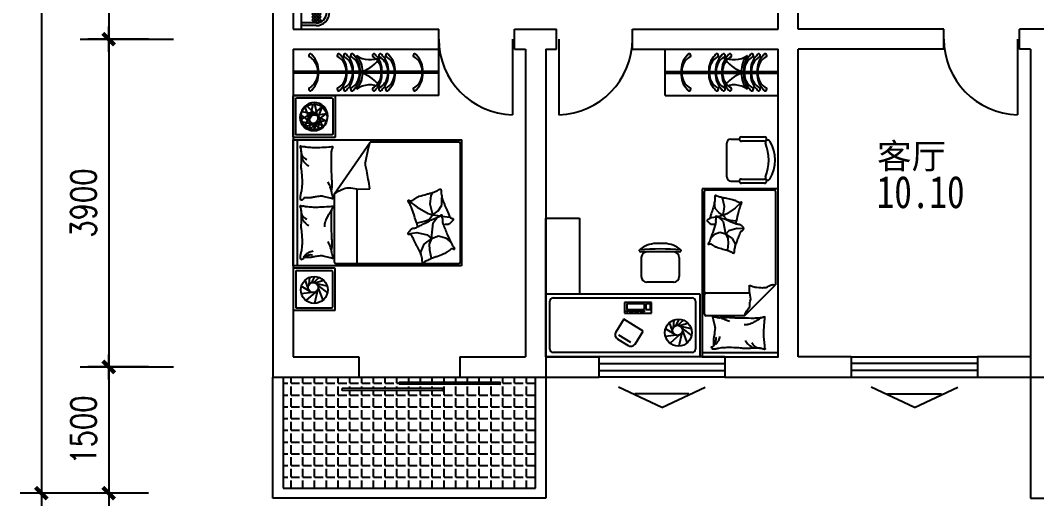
# Model space of a CAD drawing. Extents: x 69609 to 88050, y 8401 to 41656.
# Drawn here: x 69809 to 81883, y 25963 to 31737 of the extents above; entities that cross this region are included whole.
import ezdxf
from ezdxf.enums import TextEntityAlignment as Align

# ---------------------------------------------------------------- set-up
doc = ezdxf.new("R2010")
doc.units = 0
doc.header["$LTSCALE"] = 1000
doc.header["$MEASUREMENT"] = 0
for name, color, linetype in [('AXIS', 250, 'Continuous'), ('LAYER1', 250, 'Continuous'), ('WALL', 250, 'Continuous'), ('WINDOW_TEXT', 250, 'Continuous'), ('ZT', 250, 'Continuous'), ('家具', 250, 'Continuous')]:
    doc.layers.add(name, color=color, linetype=linetype)
doc.styles.add('-宋体', font='', dxfattribs={"width": 0.8})
doc.styles.add('DIM_FONT', font='SIMPLEX.shx', dxfattribs={"width": 0.8})
doc.styles.add('SIMPLEX', font='SIMPLEX.SHX')
doc.styles.add('ST', font='', dxfattribs={"width": 0.8})
doc.styles.get("Standard").update_dxf_attribs({"font": 'gbenor.shx', "bigfont": 'gbcbig.shx'})
doc.styles.get('-宋体').set_extended_font_data('SimSun')
doc.styles.get('ST').set_extended_font_data('SimSun')

# ---------------------------------------------------------------- blocks, each defined once
blk = doc.blocks.new('M_C5')
for p, q in [((-60, 63), (-50, 152)), ((-28, 86), (7, 160)), ((-9, 88), (59, 149)), ((-54, -14), (-154, 45)), ((-71, 21), (-106, 120)), ((12, 83), (112, 114)), ((26, 75), (152, 50)), ((42, 53), (156, -35)), ((48, 21), (102, -123)), ((-26, -30), (-153, -47)), ((14, -26), (-99, -126)), ((41, -2), (5, -160))]:
    blk.add_line(p, q)
for centre, radius in [((0, 0), 160), ((-11, 28), 60)]:
    blk.add_circle(centre, radius)
at = {"width": 0.8, "flags": 9}
for tag in ['XSIZE', 'YSIZE']:
    blk.add_attdef(tag, (0, 0), '', height=0.5, dxfattribs=at)
blk = doc.blocks.new('_DIMX')
blk.add_line((-150, 0), (150, 0))
at = {"const_width": 50}
blk.add_lwpolyline([(-70, -70), (70, 70)], dxfattribs=at)
blk = doc.blocks.new('A$C6178324B')
at = {"layer": 'LAYER1'}
h = blk.add_hatch(dxfattribs=at)
h.set_pattern_fill('ANSI37', color=256, scale=250, style=0)
h.set_pattern_definition([(45, (-16927.418, -517.33), (-22.097087, 22.097087), []), (135, (-16927.418, -517.33), (-22.097087, -22.097087), [])])
h.paths.add_polyline_path([(281, 3094), (415, 3094), (415, 3709, 0.122916), (340, 3728), (281, 3728)])
h.paths.add_polyline_path([(415, 793), (281, 793), (281, 90), (340, 90, 0.122916), (415, 109)])
at = {"layer": '家具'}
for p, q in [((0, 3818), (0, 0)), ((340, 3768), (122, 3768)), ((340, 3728), (122, 3728)), ((500, 3094), (500, 3568)), ((540, 3105), (540, 3568)), ((500, 3094), (122, 3094)), ((316, 2388), (103, 2151)), ((103, 1717), (103, 2151)), ((316, 1481), (103, 1717)), ((500, 793), (122, 793)), ((500, 793), (500, 250)), ((540, 782), (540, 250)), ((340, 90), (122, 90)), ((340, 50), (122, 50))]:
    blk.add_line(p, q, dxfattribs=at)
for points in [[(0, 3818), (122, 3818), (122, 2538), (0, 2538)], [(639, 2469), (316, 2469), (316, 1400), (639, 1400)], [(0, 0), (122, 0), (122, 1280), (0, 1280)]]:
    blk.add_lwpolyline(points, close=True, dxfattribs=at)
for centre, radius, start, end in [((340, 3568), 200, 0, 90), ((340, 3568), 160, 0, 90), ((-1535, 1943), 2338, 330.5108, 29.4892), ((-1535, 1943), 2378, 330.7654, 29.2346), ((340, 250), 200, 270, 0), ((340, 250), 160, 270, 0)]:
    blk.add_arc(centre, radius, start, end, dxfattribs=at)

msp = doc.modelspace()

# ---------------------------------------------------------------- linework, layer by layer
at = {"color": 7}
for p, q in [((75654, 31513), (75654, 30613)), ((76205, 31513), (76205, 30613)), ((81654, 31513), (81654, 30613)), ((73246, 30560), (73192, 30703)), ((73254, 30583), (73289, 30740)), ((73280, 30607), (73394, 30706)), ((73252, 30528), (73138, 30615)), ((73321, 30610), (73448, 30627)), ((73349, 30594), (73448, 30535)), ((73365, 30559), (73400, 30460)), ((73269, 30505), (73143, 30530)), ((73282, 30497), (73183, 30466)), ((73304, 30492), (73236, 30431)), ((73323, 30495), (73287, 30420)), ((73355, 30518), (73344, 30428)), ((73102, 28816), (73102, 30316)), ((78250, 30324), (78350, 30324)), ((78375, 30349), (78650, 30349)), ((73538, 29670), (73965, 30288)), ((75017, 30288), (73965, 30288)), ((75037, 28862), (75037, 30268)), ((78200, 29874), (78200, 30274)), ((78650, 30299), (78375, 30299)), ((78250, 29824), (78350, 29824)), ((78375, 29849), (78650, 29849)), ((73811, 28862), (73811, 29732)), ((78650, 29799), (78375, 29799)), ((73538, 29670), (73538, 28862)), ((74418, 29594), (74522, 29515)), ((74676, 29550), (74690, 29653)), ((74690, 29653), (74710, 29689)), ((74818, 29537), (74818, 29630)), ((74522, 29515), (74652, 29440)), ((74708, 29422), (74676, 29550)), ((74708, 29422), (74771, 29471)), ((74771, 29471), (74818, 29537)), ((74609, 29345), (74520, 29325)), ((74666, 29365), (74609, 29345)), ((74652, 29440), (74708, 29422)), ((74708, 29422), (74666, 29365)), ((74708, 29422), (74802, 29410)), ((74713, 29327), (74750, 29376)), ((74750, 29376), (74758, 29388)), ((74816, 29408), (74911, 29397)), ((74695, 29141), (74713, 29327)), ((74418, 29198), (74521, 29211)), ((74521, 29211), (74643, 29185)), ((74695, 29141), (74602, 29072)), ((74643, 29185), (74695, 29141)), ((74695, 29141), (74667, 29074)), ((74695, 29141), (74777, 29172)), ((74777, 29172), (74860, 29151)), ((74860, 29151), (74922, 29097)), ((74602, 29072), (74564, 28977)), ((74564, 28977), (74567, 28953)), ((74667, 29074), (74670, 29005)), ((74670, 29005), (74688, 28907)), ((77640, 28982), (77180, 28982)), ((77460, 29082), (77361, 29082)), ((74688, 28907), (74694, 28903)), ((77185, 28914), (77185, 28689)), ((77635, 28914), (77635, 28689)), ((73558, 28842), (75017, 28842)), ((77568, 28622), (77253, 28622)), ((76977, 28182), (76882, 28029)), ((77206, 28039), (76977, 28182)), ((77556, 28043), (77521, 28142)), ((77567, 28084), (77577, 28174)), ((77599, 28107), (77634, 28181)), ((77618, 28109), (77686, 28171)), ((77639, 28105), (77739, 28136)), ((77111, 27886), (77206, 28039)), ((77573, 28007), (77473, 28066)), ((77667, 28019), (77632, 27861)), ((77652, 28097), (77779, 28071)), ((77669, 28074), (77783, 27986)), ((77675, 28042), (77729, 27898)), ((76901, 27947), (77028, 27867)), ((77061, 27904), (76919, 27993)), ((77600, 27991), (77474, 27975)), ((77641, 27995), (77528, 27896)), ((78180, 27733), (76680, 27733)), ((76680, 27653), (78180, 27653)), ((79680, 27733), (81180, 27733)), ((81180, 27653), (79680, 27653)), ((76680, 27573), (78180, 27573)), ((81180, 27573), (79680, 27573)), ((72930, 27419), (72988, 27419)), ((73026, 27419), (73026, 27493)), ((73026, 27419), (73127, 27419)), ((73165, 27419), (73165, 27493)), ((73165, 27419), (73267, 27419)), ((73305, 27419), (73305, 27493)), ((73305, 27419), (73407, 27419)), ((73445, 27419), (73445, 27493)), ((73445, 27419), (73546, 27419)), ((73584, 27419), (73584, 27493)), ((73584, 27419), (73686, 27419)), ((73724, 27419), (73724, 27493)), ((73724, 27419), (73826, 27419)), ((73864, 27419), (73864, 27493)), ((73864, 27419), (73965, 27419)), ((74004, 27419), (74004, 27493)), ((74004, 27419), (74105, 27419)), ((74143, 27419), (74143, 27493)), ((74143, 27419), (74245, 27419)), ((74283, 27419), (74283, 27493)), ((74283, 27419), (74312, 27419)), ((74423, 27434), (74423, 27493)), ((74562, 27434), (74562, 27493)), ((74702, 27434), (74702, 27493)), ((74842, 27434), (74842, 27493)), ((74981, 27434), (74981, 27493)), ((75121, 27434), (75121, 27493)), ((75261, 27434), (75261, 27493)), ((75401, 27434), (75401, 27493)), ((75540, 27419), (75540, 27493)), ((75540, 27419), (75642, 27419)), ((75680, 27419), (75680, 27493)), ((75680, 27419), (75782, 27419)), ((75820, 27419), (75820, 27493)), ((75820, 27419), (75921, 27419)), ((78180, 27493), (76680, 27493)), ((79680, 27493), (81180, 27493)), ((73026, 27279), (73026, 27381)), ((73165, 27279), (73165, 27381)), ((73305, 27279), (73305, 27381)), ((73445, 27279), (73445, 27381)), ((73584, 27279), (73584, 27381)), ((73724, 27362), (73724, 27381)), ((73724, 27279), (73724, 27335)), ((73864, 27362), (73864, 27381)), ((73864, 27279), (73864, 27334)), ((74004, 27362), (74004, 27381)), ((74004, 27279), (74004, 27334)), ((74143, 27362), (74143, 27381)), ((74143, 27279), (74143, 27333)), ((74283, 27362), (74283, 27381)), ((74283, 27279), (74283, 27333)), ((74423, 27362), (74423, 27381)), ((74423, 27279), (74423, 27333)), ((74562, 27362), (74562, 27381)), ((74562, 27279), (74562, 27332)), ((74702, 27362), (74702, 27381)), ((74702, 27279), (74702, 27332)), ((74842, 27279), (74842, 27381)), ((74981, 27279), (74981, 27381)), ((75121, 27279), (75121, 27381)), ((75261, 27279), (75261, 27381)), ((75401, 27279), (75401, 27381)), ((75540, 27279), (75540, 27381)), ((75680, 27279), (75680, 27381)), ((75820, 27279), (75820, 27381)), ((72930, 27279), (72988, 27279)), ((73026, 27279), (73127, 27279)), ((73026, 27139), (73026, 27241)), ((73165, 27279), (73267, 27279)), ((73165, 27139), (73165, 27241)), ((73305, 27279), (73407, 27279)), ((73305, 27139), (73305, 27241)), ((73445, 27279), (73546, 27279)), ((73445, 27139), (73445, 27241)), ((73584, 27279), (73686, 27279)), ((73584, 27139), (73584, 27241)), ((73724, 27279), (73826, 27279)), ((73724, 27139), (73724, 27241)), ((73864, 27279), (73965, 27279)), ((73864, 27139), (73864, 27241)), ((74004, 27279), (74105, 27279)), ((74004, 27139), (74004, 27241)), ((74143, 27279), (74245, 27279)), ((74143, 27139), (74143, 27241)), ((74283, 27279), (74385, 27279)), ((74283, 27139), (74283, 27241)), ((74423, 27279), (74524, 27279)), ((74423, 27139), (74423, 27241)), ((74562, 27279), (74664, 27279)), ((74562, 27139), (74562, 27241)), ((74702, 27279), (74804, 27279)), ((74702, 27139), (74702, 27241)), ((74842, 27279), (74943, 27279)), ((74842, 27139), (74842, 27241)), ((74981, 27279), (75083, 27279)), ((74981, 27139), (74981, 27241)), ((75121, 27279), (75223, 27279)), ((75121, 27139), (75121, 27241)), ((75261, 27279), (75362, 27279)), ((75261, 27139), (75261, 27241)), ((75401, 27279), (75502, 27279)), ((75401, 27139), (75401, 27241)), ((75540, 27279), (75642, 27279)), ((75540, 27139), (75540, 27241)), ((75680, 27279), (75782, 27279)), ((75680, 27139), (75680, 27241)), ((75820, 27279), (75921, 27279)), ((75820, 27139), (75820, 27241)), ((72930, 27139), (72988, 27139)), ((73026, 27139), (73127, 27139)), ((73026, 27000), (73026, 27101)), ((73165, 27139), (73267, 27139)), ((73165, 27000), (73165, 27101)), ((73305, 27139), (73407, 27139)), ((73305, 27000), (73305, 27101)), ((73445, 27139), (73546, 27139)), ((73445, 27000), (73445, 27101)), ((73584, 27139), (73686, 27139)), ((73584, 27000), (73584, 27101)), ((73724, 27139), (73826, 27139)), ((73724, 27000), (73724, 27101)), ((73864, 27139), (73965, 27139)), ((73864, 27000), (73864, 27101)), ((74004, 27139), (74105, 27139)), ((74004, 27000), (74004, 27101)), ((74143, 27139), (74245, 27139)), ((74143, 27000), (74143, 27101)), ((74283, 27139), (74385, 27139)), ((74283, 27000), (74283, 27101)), ((74423, 27139), (74524, 27139)), ((74423, 27000), (74423, 27101)), ((74562, 27139), (74664, 27139)), ((74562, 27000), (74562, 27101)), ((74702, 27139), (74804, 27139)), ((74702, 27000), (74702, 27101)), ((74842, 27139), (74943, 27139)), ((74842, 27000), (74842, 27101)), ((74981, 27139), (75083, 27139)), ((74981, 27000), (74981, 27101)), ((75121, 27139), (75223, 27139)), ((75121, 27000), (75121, 27101)), ((75261, 27139), (75362, 27139)), ((75261, 27000), (75261, 27101)), ((75401, 27139), (75502, 27139)), ((75401, 27000), (75401, 27101)), ((75540, 27139), (75642, 27139)), ((75540, 27000), (75540, 27101)), ((75680, 27139), (75782, 27139)), ((75680, 27000), (75680, 27101)), ((75820, 27139), (75921, 27139)), ((75820, 27000), (75820, 27101)), ((72930, 27000), (72988, 27000)), ((73026, 27000), (73127, 27000)), ((73026, 26860), (73026, 26962)), ((73165, 27000), (73267, 27000)), ((73165, 26860), (73165, 26962)), ((73305, 27000), (73407, 27000)), ((73305, 26860), (73305, 26962)), ((73445, 27000), (73546, 27000)), ((73445, 26860), (73445, 26962)), ((73584, 27000), (73686, 27000)), ((73584, 26860), (73584, 26962)), ((73724, 27000), (73826, 27000)), ((73724, 26860), (73724, 26962)), ((73864, 27000), (73965, 27000)), ((73864, 26860), (73864, 26962)), ((74004, 27000), (74105, 27000)), ((74004, 26860), (74004, 26962)), ((74143, 27000), (74245, 27000)), ((74143, 26860), (74143, 26962)), ((74283, 27000), (74385, 27000)), ((74283, 26860), (74283, 26962)), ((74423, 27000), (74524, 27000)), ((74423, 26860), (74423, 26962)), ((74562, 27000), (74664, 27000)), ((74562, 26860), (74562, 26962)), ((74702, 27000), (74804, 27000)), ((74702, 26860), (74702, 26962)), ((74842, 27000), (74943, 27000)), ((74842, 26860), (74842, 26962)), ((74981, 27000), (75083, 27000)), ((74981, 26860), (74981, 26962)), ((75121, 27000), (75223, 27000)), ((75121, 26860), (75121, 26962)), ((75261, 27000), (75362, 27000)), ((75261, 26860), (75261, 26962)), ((75401, 27000), (75502, 27000)), ((75401, 26860), (75401, 26962)), ((75540, 27000), (75642, 27000)), ((75540, 26860), (75540, 26962)), ((75680, 27000), (75782, 27000)), ((75680, 26860), (75680, 26962)), ((75820, 27000), (75921, 27000)), ((75820, 26860), (75820, 26962)), ((72930, 26860), (72988, 26860)), ((73026, 26860), (73127, 26860)), ((73026, 26720), (73026, 26822)), ((73165, 26860), (73267, 26860)), ((73165, 26720), (73165, 26822)), ((73305, 26860), (73407, 26860)), ((73305, 26720), (73305, 26822)), ((73445, 26860), (73546, 26860)), ((73445, 26720), (73445, 26822)), ((73584, 26860), (73686, 26860)), ((73584, 26720), (73584, 26822)), ((73724, 26860), (73826, 26860)), ((73724, 26720), (73724, 26822)), ((73864, 26860), (73965, 26860)), ((73864, 26720), (73864, 26822)), ((74004, 26860), (74105, 26860)), ((74004, 26720), (74004, 26822)), ((74143, 26860), (74245, 26860)), ((74143, 26720), (74143, 26822)), ((74283, 26860), (74385, 26860)), ((74283, 26720), (74283, 26822)), ((74423, 26860), (74524, 26860)), ((74423, 26720), (74423, 26822)), ((74562, 26860), (74664, 26860)), ((74562, 26720), (74562, 26822)), ((74702, 26860), (74804, 26860)), ((74702, 26720), (74702, 26822)), ((74842, 26860), (74943, 26860)), ((74842, 26720), (74842, 26822)), ((74981, 26860), (75083, 26860)), ((74981, 26720), (74981, 26822)), ((75121, 26860), (75223, 26860)), ((75121, 26720), (75121, 26822)), ((75261, 26860), (75362, 26860)), ((75261, 26720), (75261, 26822)), ((75401, 26860), (75502, 26860)), ((75401, 26720), (75401, 26822)), ((75540, 26860), (75642, 26860)), ((75540, 26720), (75540, 26822)), ((75680, 26860), (75782, 26860)), ((75680, 26720), (75680, 26822)), ((75820, 26860), (75921, 26860)), ((75820, 26720), (75820, 26822)), ((72930, 26720), (72988, 26720)), ((73026, 26720), (73127, 26720)), ((73165, 26720), (73267, 26720)), ((73305, 26720), (73407, 26720)), ((73445, 26720), (73546, 26720)), ((73584, 26720), (73686, 26720)), ((73724, 26720), (73826, 26720)), ((73864, 26720), (73965, 26720)), ((74004, 26720), (74105, 26720)), ((74143, 26720), (74245, 26720)), ((74283, 26720), (74385, 26720)), ((74423, 26720), (74524, 26720)), ((74562, 26720), (74664, 26720)), ((74702, 26720), (74804, 26720)), ((74842, 26720), (74943, 26720)), ((74981, 26720), (75083, 26720)), ((75121, 26720), (75223, 26720)), ((75261, 26720), (75362, 26720)), ((75401, 26720), (75502, 26720)), ((75540, 26720), (75642, 26720)), ((75680, 26720), (75782, 26720)), ((75820, 26720), (75921, 26720)), ((72930, 26581), (72988, 26581)), ((73026, 26581), (73026, 26682)), ((73026, 26581), (73127, 26581)), ((73165, 26581), (73165, 26682)), ((73165, 26581), (73267, 26581)), ((73305, 26581), (73305, 26682)), ((73305, 26581), (73407, 26581)), ((73445, 26581), (73445, 26682)), ((73445, 26581), (73546, 26581)), ((73584, 26581), (73584, 26682)), ((73584, 26581), (73686, 26581)), ((73724, 26581), (73724, 26682)), ((73724, 26581), (73826, 26581)), ((73864, 26581), (73864, 26682)), ((73864, 26581), (73965, 26581)), ((74004, 26581), (74004, 26682)), ((74004, 26581), (74105, 26581)), ((74143, 26581), (74143, 26682)), ((74143, 26581), (74245, 26581)), ((74283, 26581), (74283, 26682)), ((74283, 26581), (74385, 26581)), ((74423, 26581), (74423, 26682)), ((74423, 26581), (74524, 26581)), ((74562, 26581), (74562, 26682)), ((74562, 26581), (74664, 26581)), ((74702, 26581), (74702, 26682)), ((74702, 26581), (74804, 26581)), ((74842, 26581), (74842, 26682)), ((74842, 26581), (74943, 26581)), ((74981, 26581), (74981, 26682)), ((74981, 26581), (75083, 26581)), ((75121, 26581), (75121, 26682)), ((75121, 26581), (75223, 26581)), ((75261, 26581), (75261, 26682)), ((75261, 26581), (75362, 26581)), ((75401, 26581), (75401, 26682)), ((75401, 26581), (75502, 26581)), ((75540, 26581), (75540, 26682)), ((75540, 26581), (75642, 26581)), ((75680, 26581), (75680, 26682)), ((75680, 26581), (75782, 26581)), ((75820, 26581), (75820, 26682)), ((75820, 26581), (75921, 26581)), ((73026, 26441), (73026, 26542)), ((73165, 26441), (73165, 26542)), ((73305, 26441), (73305, 26542)), ((73445, 26441), (73445, 26542)), ((73584, 26441), (73584, 26542)), ((73724, 26441), (73724, 26542)), ((73864, 26441), (73864, 26542)), ((74004, 26441), (74004, 26542)), ((74143, 26441), (74143, 26542)), ((74283, 26441), (74283, 26542)), ((74423, 26441), (74423, 26542)), ((74562, 26441), (74562, 26542)), ((74702, 26441), (74702, 26542)), ((74842, 26441), (74842, 26542)), ((74981, 26441), (74981, 26542)), ((75121, 26441), (75121, 26542)), ((75261, 26441), (75261, 26542)), ((75401, 26441), (75401, 26542)), ((75540, 26441), (75540, 26542)), ((75680, 26441), (75680, 26542)), ((75820, 26441), (75820, 26542)), ((72930, 26441), (72988, 26441)), ((73026, 26441), (73127, 26441)), ((73026, 26301), (73026, 26403)), ((73165, 26441), (73267, 26441)), ((73165, 26301), (73165, 26403)), ((73305, 26441), (73407, 26441)), ((73305, 26301), (73305, 26403)), ((73445, 26441), (73546, 26441)), ((73445, 26301), (73445, 26403)), ((73584, 26441), (73686, 26441)), ((73584, 26301), (73584, 26403)), ((73724, 26441), (73826, 26441)), ((73724, 26301), (73724, 26403)), ((73864, 26441), (73965, 26441)), ((73864, 26301), (73864, 26403)), ((74004, 26441), (74105, 26441)), ((74004, 26301), (74004, 26403)), ((74143, 26441), (74245, 26441)), ((74143, 26301), (74143, 26403)), ((74283, 26441), (74385, 26441)), ((74283, 26301), (74283, 26403)), ((74423, 26441), (74524, 26441)), ((74423, 26301), (74423, 26403)), ((74562, 26441), (74664, 26441)), ((74562, 26301), (74562, 26403)), ((74702, 26441), (74804, 26441)), ((74702, 26301), (74702, 26403)), ((74842, 26441), (74943, 26441)), ((74842, 26301), (74842, 26403)), ((74981, 26441), (75083, 26441)), ((74981, 26301), (74981, 26403)), ((75121, 26441), (75223, 26441)), ((75121, 26301), (75121, 26403)), ((75261, 26441), (75362, 26441)), ((75261, 26301), (75261, 26403)), ((75401, 26441), (75502, 26441)), ((75401, 26301), (75401, 26403)), ((75540, 26441), (75642, 26441)), ((75540, 26301), (75540, 26403)), ((75680, 26441), (75782, 26441)), ((75680, 26301), (75680, 26403)), ((75820, 26441), (75921, 26441)), ((75820, 26301), (75820, 26403)), ((72930, 26301), (72988, 26301)), ((73026, 26301), (73127, 26301)), ((73026, 26173), (73026, 26263)), ((73165, 26301), (73267, 26301)), ((73165, 26173), (73165, 26263)), ((73305, 26301), (73407, 26301)), ((73305, 26173), (73305, 26263)), ((73445, 26301), (73546, 26301)), ((73445, 26173), (73445, 26263)), ((73584, 26301), (73686, 26301)), ((73584, 26173), (73584, 26263)), ((73724, 26301), (73826, 26301)), ((73724, 26173), (73724, 26263)), ((73864, 26301), (73965, 26301)), ((73864, 26173), (73864, 26263)), ((74004, 26301), (74105, 26301)), ((74004, 26173), (74004, 26263)), ((74143, 26301), (74245, 26301)), ((74143, 26173), (74143, 26263)), ((74283, 26301), (74385, 26301)), ((74283, 26173), (74283, 26263)), ((74423, 26301), (74524, 26301)), ((74423, 26173), (74423, 26263)), ((74562, 26301), (74664, 26301)), ((74562, 26173), (74562, 26263)), ((74702, 26301), (74804, 26301)), ((74702, 26173), (74702, 26263)), ((74842, 26301), (74943, 26301)), ((74842, 26173), (74842, 26263)), ((74981, 26301), (75083, 26301)), ((74981, 26173), (74981, 26263)), ((75121, 26301), (75223, 26301)), ((75121, 26173), (75121, 26263)), ((75261, 26301), (75362, 26301)), ((75261, 26173), (75261, 26263)), ((75401, 26301), (75502, 26301)), ((75401, 26173), (75401, 26263)), ((75540, 26301), (75642, 26301)), ((75540, 26173), (75540, 26263)), ((75680, 26301), (75782, 26301)), ((75680, 26173), (75680, 26263)), ((75820, 26301), (75921, 26301)), ((75820, 26173), (75820, 26263))]:
    msp.add_line(p, q, dxfattribs=at)
for points in [[(75050, 28816), (73050, 28816), (73050, 30316), (75050, 30316)], [(74310, 27407), (74314, 27434), (75505, 27434), (75505, 27403)], [(73631, 27335), (73636, 27362), (74826, 27362), (74826, 27331)]]:
    msp.add_lwpolyline(points, close=True, dxfattribs=at)
for points in [[(73176, 29627, -0.263368), (73158, 29599, -0.494818), (73139, 29608, -0.049225), (73137, 29626, -0.036831), (73139, 29649, -0.031893), (73147, 29687, 0.035782), (73154, 29721, 0.032941), (73160, 29811, 0.026564), (73154, 29922, 0.017905), (73149, 29960, -0.033397), (73146, 29980, -0.03204), (73147, 30017, 0.018442), (73150, 30081, 0.010837), (73149, 30146, 0.014624), (73146, 30194, 0.111249), (73139, 30216, -0.153708), (73135, 30233, -0.076444), (73137, 30241, -0.215512), (73139, 30243, -0.585858), (73142, 30240, 0.363489), (73144, 30235, 0.191716), (73156, 30235, -0.129675), (73173, 30237, -0.01735), (73189, 30234, 0.019326), (73204, 30231, 0.018818), (73273, 30225, 0.021828), (73332, 30224, 0.006204), (73366, 30225, 0.001963), (73473, 30231, 0.028341), (73509, 30236, -0.117014), (73518, 30235, -0.36606), (73519, 30234, -0.03973), (73516, 30220, -0.048309), (73510, 30206, 0.062981), (73507, 30196, 0.04058), (73503, 30172, 0.014345), (73501, 30106, 0.005484), (73502, 29980, 0.007153), (73505, 29884, 0.008762), (73507, 29841, -0.008153), (73510, 29796, -0.06251), (73506, 29739, 0.078669), (73504, 29693, 0.047825), (73509, 29671, -0.034494), (73516, 29640, -0.023571), (73519, 29615, -0.510228), (73518, 29614), (73488, 29621), (73405, 29642, 0.073041), (73386, 29644, 0.023305), (73325, 29638, 0.018299), (73302, 29634, -0.01097), (73264, 29627, -0.042281), (73229, 29624, -0.027201), (73176, 29627)], [(73961, 29731, 0.007867), (73943, 29848, 0.009508), (73925, 29945, 0.006616), (73911, 30010, -0.023828), (73908, 30028, -0.080713), (73908, 30047, -0.009591), (73940, 30199, -0.013133), (73949, 30233, -0.007859), (73965, 30288)], [(73144, 30183, 0.088153), (73148, 30148, 0.088153), (73163, 30117, 0.077547), (73185, 30095, 0.077547), (73212, 30081)], [(73150, 30101, 0.027842), (73161, 30077, 0.048685), (73169, 30064, 0.023666), (73193, 30036, 0.031223), (73214, 30017, 0.046801), (73222, 30012, 0.023191), (73238, 30004)], [(73503, 29717, 0.009729), (73494, 29744, 0.009729), (73484, 29771, 0.007971), (73475, 29793, 0.007971), (73465, 29814)], [(73538, 29670, -0.085272), (73648, 29733, -0.124044), (73736, 29742), (73831, 29729), (73961, 29731)], [(74530, 29280, 0.025626), (74527, 29292, 0.0108), (74486, 29421, 0.00456), (74454, 29509, 0.01125), (74441, 29544, 0.069394), (74429, 29563, -0.079756), (74420, 29579, -0.106399), (74418, 29594, -0.328642), (74421, 29598, -0.299547), (74428, 29596, 0.189917), (74437, 29590, 0.033518), (74447, 29589, 0.075627), (74451, 29589, 0.053489), (74459, 29592, 0.017838), (74481, 29605, 0.038394), (74506, 29622, -0.059529), (74522, 29632, -0.035943), (74548, 29643, -0.011245), (74634, 29668, -0.006203), (74674, 29679, 0.010783), (74697, 29685, 0.019485), (74710, 29689, 0.005062), (74760, 29709, 0.101392), (74785, 29726, -0.223768), (74799, 29730, -0.25558), (74803, 29727, -0.081563), (74808, 29712, -0.071805), (74809, 29695, 0.069985), (74809, 29677, 0.03546), (74822, 29618, 0.029432), (74846, 29548, 0.001554), (74861, 29515, -0.00152), (74875, 29481, -0.004735), (74890, 29446, 0.00382), (74908, 29402, 0.296001), (74940, 29380, -0.649774), (74949, 29359, -0.02319), (74945, 29354, 0.0288), (74941, 29351, 0.005727), (74935, 29344, -0.004358), (74928, 29335, -0.027528), (74911, 29318, -0.046214), (74899, 29310, -0.194121), (74883, 29307, 0.133719), (74859, 29306, 0.005779), (74837, 29298, 0.008882)], [(73176, 28917, -0.263368), (73158, 28890, -0.494818), (73139, 28899, -0.049225), (73137, 28916, -0.036831), (73139, 28940, -0.031893), (73147, 28978, 0.035782), (73154, 29012, 0.032941), (73160, 29102, 0.026564), (73154, 29213, 0.017905), (73149, 29250, -0.033397), (73146, 29271, -0.03204), (73147, 29308, 0.018442), (73150, 29372, 0.010837), (73149, 29437, 0.014624), (73146, 29485, 0.111249), (73139, 29507, -0.153708), (73135, 29524, -0.076444), (73137, 29531, -0.215512), (73139, 29533, -0.585858), (73142, 29531, 0.363489), (73144, 29526, 0.191716), (73156, 29526, -0.129675), (73173, 29528, -0.01735), (73189, 29525, 0.019326), (73204, 29522, 0.018818), (73273, 29516, 0.021828), (73332, 29515, 0.006204), (73366, 29516, 0.001963), (73473, 29522, 0.028341), (73509, 29526, -0.117014), (73518, 29526, -0.36606), (73519, 29524, -0.03973), (73516, 29511, -0.048309), (73510, 29497, 0.062981), (73507, 29486, 0.04058), (73503, 29463, 0.014345), (73501, 29396, 0.005484), (73502, 29271, 0.007153), (73505, 29175, 0.008762), (73507, 29132, -0.008153), (73510, 29086, -0.06251), (73506, 29029, 0.078669), (73504, 28984, 0.047825), (73509, 28961, -0.034494), (73516, 28931, -0.023571), (73519, 28905, -0.510228), (73518, 28904), (73488, 28912), (73405, 28932, 0.073041), (73386, 28934, 0.023305), (73325, 28929, 0.018299), (73302, 28925, -0.01097), (73264, 28917, -0.042281), (73229, 28914, -0.027201), (73176, 28917)], [(73144, 29473, 0.088153), (73148, 29439, 0.088153), (73163, 29408, 0.077547), (73185, 29386, 0.077547), (73212, 29372)], [(73505, 29477, 0.016108), (73478, 29438, 0.024599), (73463, 29411, 0.009477), (73440, 29362, 0.015937), (73428, 29332, 0.072521), (73424, 29316, 0.033339), (73424, 29280)], [(73150, 29391, 0.027842), (73161, 29368, 0.048685), (73169, 29355, 0.023666), (73193, 29327, 0.031223), (73214, 29308, 0.046801), (73222, 29303, 0.023191), (73238, 29295)], [(73503, 29008, 0.009729), (73494, 29035, 0.009729), (73484, 29062, 0.007971), (73475, 29084, 0.007971), (73465, 29105)], [(73176, 28917, -0.077379), (73202, 28952, -0.077379), (73236, 28978, -0.047525), (73261, 28987, -0.047525), (73287, 28993)], [(73192, 28916, -0.05369), (73205, 28930, -0.070312), (73218, 28938, -0.015448), (73226, 28942, -0.013244), (73236, 28946, -0.082127), (73254, 28949, -0.064164), (73278, 28946)]]:
    msp.add_lwpolyline(points, format="xyb", dxfattribs=at)
msp.add_lwpolyline([(74633, 28875, 0.101392), (74609, 28856, -0.223768), (74596, 28850, -0.25558), (74591, 28853, -0.081563), (74585, 28868, -0.071805), (74583, 28885, 0.069985), (74582, 28903, 0.03546), (74564, 28961, 0.029432), (74534, 29028, 0.001554), (74517, 29060, -0.00152), (74500, 29093, -0.004735), (74483, 29127, 0.00382), (74462, 29169, 0.296001), (74428, 29189, -0.649774), (74417, 29209, -0.02319), (74421, 29214, 0.0288), (74425, 29218, 0.005727), (74430, 29225, -0.004358), (74437, 29234, -0.027528), (74452, 29253, -0.046214), (74463, 29262, -0.194121), (74479, 29266, 0.133719), (74503, 29269, 0.011505), (74546, 29288, 0.008882), (74600, 29314, 0.012426), (74668, 29351, -0.033612), (74694, 29364), (74750, 29387), (74794, 29405, 0.224341), (74807, 29419, -0.722772), (74816, 29419, -0.103513), (74816, 29416, 0.053465), (74816, 29408, 0.030109), (74821, 29385, -0.031436), (74825, 29363, -0.05324), (74826, 29348, 0.05518), (74826, 29333, 0.056271), (74833, 29308, 0.0108), (74884, 29182, 0.00456), (74922, 29097, 0.01125), (74939, 29064, 0.069394), (74951, 29046, -0.079756), (74962, 29030, -0.106399), (74965, 29015, -0.328642), (74962, 29011, -0.299547), (74955, 29013, 0.189917), (74946, 29018, 0.033518), (74936, 29018, 0.075627), (74931, 29017, 0.053489), (74924, 29014, 0.017838), (74903, 29000, 0.038394), (74880, 28981, -0.059529), (74864, 28969, -0.035943), (74839, 28957, -0.011245), (74755, 28925, -0.006203), (74716, 28911, 0.010783), (74694, 28903, 0.019485), (74681, 28898, 0.005062)], format="xyb", close=True, dxfattribs=at)
for centre, radius in [((73295, 30580), 160), ((73306, 30552), 60), ((77627, 28021), 160), ((77616, 28049), 60)]:
    msp.add_circle(centre, radius, dxfattribs=at)
for centre, radius, start, end in [((75680, 31513), 900, 180, 268.3769), ((76180, 31513), 900, 271.6231, 0), ((81680, 31513), 900, 180, 268.3769), ((78250, 30274), 50, 90, 180), ((78375, 30324), 25, 90, 270), ((78650, 30324), 25, 270, 90), ((78689, 30284), 28.1, 31.8908, 201.2393), ((75017, 30268), 20, 0, 90), ((78148, 30074), 552, 338.7607, 21.2393), ((78351, 30074), 426, 328.1092, 31.8908), ((78250, 29874), 50, 180, 270), ((78375, 29824), 25, 90, 270), ((78650, 29824), 25, 270, 90), ((78689, 29864), 28.1, 158.7607, 328.1092), ((77171, 28998), 10, 130.7265, 202.67), ((77180, 29002), 20, 202.67, 270), ((77370, 28766), 316, 91.7651, 130.7265), ((77410, 26304), 2713, 84.8023, 95.1977), ((77253, 28914), 67.5, 90, 180), ((77450, 28766), 316, 49.2735, 88.2349), ((77568, 28914), 67.5, 0, 90), ((77640, 29002), 20, 270, 337.33), ((77649, 28998), 10, 337.33, 49.2735), ((73558, 28862), 20, 180, 270), ((73791, 28862), 20, 270, 0), ((75017, 28862), 20, 270, 0), ((77253, 28689), 67.5, 180, 270), ((77568, 28689), 67.5, 270, 0), ((76933, 27998), 60, 148.0093, 238.0093), ((77060, 27918), 60, 238.0093, 328.0093)]:
    msp.add_arc(centre, radius, start, end, dxfattribs=at)
at = {"layer": 'AXIS', "color": 7}
for p, q in [((70059, 38412), (70059, 26114)), ((70859, 35112), (70859, 31514)), ((70520, 31513), (71630, 31513)), ((71330, 31513), (70609, 31513)), ((71330, 31513), (70609, 31513)), ((70859, 31512), (70859, 27614)), ((70520, 27613), (71630, 27613)), ((71330, 27613), (70609, 27613)), ((71330, 27613), (70609, 27613)), ((70859, 27612), (70859, 26114)), ((72810, 26053), (72810, 27493)), ((72930, 27493), (72930, 26173)), ((73830, 27493), (75030, 27493)), ((75930, 26173), (75930, 27493)), ((76050, 27493), (76050, 26053)), ((81810, 27493), (81810, 26053)), ((71330, 26113), (69809, 26113)), ((71330, 26113), (70609, 26113)), ((72930, 26173), (75930, 26173)), ((76050, 26053), (72810, 26053)), ((81810, 26053), (85050, 26053))]:
    msp.add_line(p, q, dxfattribs=at)
at = {"layer": 'LAYER1', "color": 7}
for p, q in [((77025, 28283), (77011, 28283)), ((77011, 28283), (77011, 28270)), ((77011, 28270), (77025, 28270)), ((77224, 28363), (77012, 28363)), ((77012, 28363), (77012, 28297)), ((77012, 28297), (77224, 28297)), ((77025, 28270), (77025, 28283)), ((77093, 28283), (77041, 28283)), ((77041, 28283), (77041, 28270)), ((77041, 28270), (77093, 28270)), ((77093, 28270), (77093, 28283)), ((77157, 28283), (77104, 28283)), ((77104, 28283), (77104, 28270)), ((77104, 28270), (77157, 28270)), ((77157, 28270), (77157, 28283)), ((77224, 28283), (77172, 28283)), ((77172, 28283), (77172, 28270)), ((77172, 28270), (77224, 28270)), ((77224, 28297), (77224, 28363)), ((77224, 28270), (77224, 28283)), ((77295, 28363), (77241, 28363)), ((77241, 28363), (77241, 28297)), ((77241, 28297), (77295, 28297)), ((77295, 28297), (77295, 28363))]:
    msp.add_line(p, q, dxfattribs=at)
at = {"layer": 'WALL', "color": 7}
for p, q in [((72810, 35233), (72810, 27493)), ((73050, 34993), (73050, 31633)), ((78810, 31633), (78810, 33493)), ((79050, 31633), (79050, 33493)), ((73050, 31633), (74780, 31633)), ((74780, 31393), (74780, 31633)), ((75680, 31393), (75680, 31633)), ((75680, 31633), (76180, 31633)), ((76180, 31393), (76180, 31633)), ((77080, 31633), (78810, 31633)), ((77080, 31393), (77080, 31633)), ((80780, 31633), (79050, 31633)), ((80780, 31393), (80780, 31633)), ((81680, 31393), (81680, 31633)), ((82180, 31633), (81680, 31633)), ((73050, 31393), (73050, 27733)), ((73050, 31393), (74780, 31393)), ((75680, 31393), (75810, 31393)), ((75810, 31393), (75810, 27733)), ((76050, 31393), (76050, 27493)), ((76050, 31393), (76180, 31393)), ((77080, 31393), (78810, 31393)), ((78810, 27733), (78810, 31393)), ((79050, 27733), (79050, 31393)), ((80780, 31393), (79050, 31393)), ((81810, 31393), (81680, 31393)), ((81810, 31393), (81810, 27493)), ((73050, 27733), (73830, 27733)), ((73830, 27733), (73830, 27493)), ((75030, 27733), (75810, 27733)), ((75030, 27733), (75030, 27493)), ((76050, 27733), (76680, 27733)), ((76680, 27733), (76680, 27493)), ((78180, 27733), (78810, 27733)), ((78180, 27733), (78180, 27493)), ((79680, 27733), (79050, 27733)), ((79680, 27733), (79680, 27493)), ((81810, 27733), (81180, 27733)), ((81180, 27733), (81180, 27493)), ((72810, 27493), (73830, 27493)), ((75030, 27493), (76680, 27493)), ((78180, 27493), (79680, 27493)), ((81180, 27493), (82830, 27493))]:
    msp.add_line(p, q, dxfattribs=at)
at = {"layer": '家具', "color": 7}
for p, q in [((74780, 30843), (74780, 31393)), ((77470, 30843), (77470, 31393)), ((74780, 31128), (73050, 31128)), ((74780, 31108), (73050, 31108)), ((77470, 31128), (78810, 31128)), ((77470, 31108), (78810, 31108)), ((74780, 30843), (73050, 30843)), ((77470, 30843), (78810, 30843)), ((77955, 29721), (78761, 29721)), ((77935, 28242), (77935, 29701)), ((78176, 29520), (78152, 29625)), ((78781, 29701), (78781, 28591)), ((78063, 29499), (78057, 29574)), ((78105, 29451), (78063, 29499)), ((78159, 29415), (78176, 29520)), ((78301, 29502), (78202, 29433)), ((78378, 29572), (78301, 29502)), ((76050, 29385), (76450, 29385)), ((76050, 28485), (76050, 29385)), ((76450, 29385), (76450, 28485)), ((78073, 29397), (77998, 29382)), ((78159, 29415), (78085, 29400)), ((78159, 29415), (78105, 29451)), ((78128, 29376), (78121, 29385)), ((78161, 29339), (78128, 29376)), ((78202, 29433), (78159, 29415)), ((78159, 29415), (78196, 29372)), ((78188, 29192), (78161, 29339)), ((78196, 29372), (78243, 29361)), ((78243, 29361), (78315, 29351)), ((78226, 29231), (78188, 29192)), ((78322, 29260), (78226, 29231)), ((78405, 29256), (78322, 29260)), ((78056, 29189), (78009, 29142)), ((78120, 29211), (78056, 29189)), ((78188, 29192), (78120, 29211)), ((78188, 29192), (78267, 29143)), ((78188, 29192), (78214, 29140)), ((78214, 29140), (78216, 29085)), ((78267, 29143), (78303, 29071)), ((78209, 29006), (78204, 29003)), ((78216, 29085), (78209, 29006)), ((78303, 29071), (78302, 29051)), ((77955, 28494), (78474, 28494)), ((78412, 28222), (78781, 28591)), ((76050, 27735), (76050, 28485)), ((76050, 28485), (77880, 28485)), ((76100, 27825), (76100, 28395)), ((76140, 28435), (77790, 28435)), ((77308, 28379), (76987, 28379)), ((76987, 28379), (76987, 28253)), ((77308, 28253), (77308, 28379)), ((77830, 28395), (77830, 27825)), ((77880, 28485), (77880, 27735)), ((76987, 28253), (77308, 28253)), ((78412, 28222), (77955, 28222)), ((77790, 27785), (76140, 27785)), ((77910, 27785), (78810, 27785)), ((77880, 27735), (76050, 27735))]:
    msp.add_line(p, q, dxfattribs=at)
for points in [[(73060, 30843), (73540, 30843, -0.414214), (73550, 30833), (73550, 30353, -0.414214), (73540, 30343), (73060, 30343, -0.414214), (73050, 30353), (73050, 30833, -0.414214)], [(73090, 30813), (73510, 30813, -0.414214), (73520, 30803), (73520, 30383, -0.414214), (73510, 30373), (73090, 30373, -0.414214), (73080, 30383), (73080, 30803, -0.414214)], [(78255, 28984, 0.101392), (78275, 28971, -0.223768), (78286, 28967, -0.25558), (78290, 28969, -0.081563), (78294, 28982, -0.071805), (78294, 28996, 0.069985), (78294, 29010, 0.03546), (78304, 29057, 0.029432), (78323, 29113, 0.001554), (78334, 29140, -0.00152), (78346, 29167, -0.004735), (78358, 29195, 0.00382), (78372, 29230, 0.296001), (78398, 29248, -0.649774), (78405, 29265, -0.02319), (78401, 29269, 0.0288), (78398, 29272, 0.005727), (78393, 29277, -0.004358), (78387, 29284, -0.027528), (78374, 29297, -0.046214), (78364, 29304, -0.194121), (78351, 29306, 0.133719), (78332, 29307, 0.011505), (78297, 29319, 0.008882), (78252, 29337, 0.012426), (78195, 29362, -0.033612), (78174, 29370), (78127, 29385), (78091, 29396, 0.224341), (78080, 29407, -0.722772), (78073, 29406, -0.103513), (78073, 29403, 0.053465), (78073, 29397, 0.030109), (78071, 29379, -0.031436), (78069, 29361, -0.05324), (78069, 29349, 0.05518), (78070, 29337, 0.056271), (78066, 29316, 0.0108), (78034, 29213, 0.00456), (78009, 29142, 0.01125), (77999, 29114, 0.069394), (77990, 29099, -0.079756), (77982, 29086, -0.106399), (77981, 29074, -0.328642), (77983, 29071, -0.299547), (77989, 29073, 0.189917), (77996, 29077, 0.033518), (78004, 29078, 0.075627), (78008, 29078, 0.053489), (78014, 29076, 0.017838), (78031, 29066, 0.038394), (78051, 29052, -0.059529), (78064, 29044, -0.035943), (78085, 29036, -0.011245), (78154, 29016, -0.006203), (78186, 29008, 0.010783), (78204, 29003, 0.019485), (78215, 28999, 0.005062)], [(73060, 28287), (73540, 28287, 0.414214), (73550, 28297), (73550, 28777, 0.414214), (73540, 28787), (73060, 28787, 0.414214), (73050, 28777), (73050, 28297, 0.414214)], [(73090, 28317), (73510, 28317, 0.414214), (73520, 28327), (73520, 28747, 0.414214), (73510, 28757), (73090, 28757, 0.414214), (73080, 28747), (73080, 28327, 0.414214)]]:
    msp.add_lwpolyline(points, format="xyb", close=True, dxfattribs=at)
msp.add_lwpolyline([(77910, 29733), (77910, 27733), (78810, 27733), (78810, 29733)], close=True, dxfattribs=at)
for points in [[(78310, 29314, -0.025626), (78311, 29324, -0.0108), (78336, 29430, -0.00456), (78355, 29502, -0.01125), (78364, 29530, -0.069394), (78371, 29546, 0.079756), (78378, 29560, 0.106399), (78378, 29572, 0.328642), (78375, 29575, 0.299547), (78370, 29573, -0.189917), (78364, 29568, -0.033518), (78356, 29566, -0.075627), (78352, 29566, -0.053489), (78345, 29568, -0.017838), (78327, 29576, -0.038394), (78307, 29588, 0.059529), (78293, 29595, 0.035943), (78271, 29602, 0.011245), (78201, 29617, 0.006203), (78169, 29622, -0.010783), (78150, 29626, -0.019485), (78139, 29628, -0.005062), (78098, 29641, -0.101392), (78077, 29652, 0.223768), (78066, 29655, 0.25558), (78062, 29653, 0.081563), (78059, 29640, 0.071805), (78060, 29626, -0.069985), (78061, 29612, -0.03546), (78055, 29564, -0.029432), (78040, 29507, -0.001554), (78031, 29480, 0.00152), (78021, 29451, 0.004735), (78012, 29422, -0.00382), (78000, 29386, -0.296001), (77976, 29367, 0.649774), (77970, 29349, 0.02319), (77974, 29346, -0.0288), (77977, 29343, -0.005727), (77982, 29338, 0.004358), (77989, 29332, 0.027528), (78004, 29319, 0.046214), (78013, 29313, 0.194121), (78027, 29312, -0.133719), (78046, 29313, -0.005779), (78064, 29308, -0.008882)], [(78412, 28222, -0.085272), (78475, 28332, -0.124044), (78485, 28419), (78471, 28515), (78473, 28587)], [(78473, 28587, -0.027362), (78511, 28571, -0.040834), (78538, 28563, -0.038441), (78626, 28554, -0.076528), (78670, 28559, -0.103649), (78698, 28574, 0.093398), (78728, 28590, 0.072727), (78750, 28594, 0.052315), (78781, 28591)], [(78045, 27867, -0.263368), (78017, 27848, -0.494818), (78026, 27829, -0.049225), (78043, 27827, -0.036831), (78067, 27829, -0.031893), (78105, 27837, 0.035782), (78139, 27844, 0.032941), (78229, 27850, 0.026564), (78340, 27844, 0.017905), (78377, 27839, -0.033397), (78398, 27837, -0.03204), (78435, 27837, 0.018442), (78499, 27840, 0.010837), (78564, 27840, 0.014624), (78612, 27837, 0.111249), (78634, 27829, -0.153708), (78651, 27825, -0.076444), (78659, 27827, -0.215512), (78661, 27829, -0.585858), (78658, 27832, 0.363489), (78653, 27835, 0.191716), (78653, 27846, -0.129675), (78655, 27863, -0.01735), (78652, 27880, 0.019326), (78649, 27895, 0.018818), (78643, 27963, 0.021828), (78642, 28022, 0.006204), (78643, 28056, 0.001963), (78649, 28163, 0.028341), (78654, 28199, -0.117014), (78653, 28208, -0.36606), (78652, 28209, -0.03973), (78638, 28206, -0.048309), (78624, 28201, 0.062981), (78614, 28197, 0.04058), (78590, 28194, 0.014345), (78523, 28191, 0.005484), (78398, 28192, 0.007153), (78302, 28195, 0.008762), (78259, 28198, -0.008153), (78214, 28201, -0.06251), (78156, 28196, 0.078669), (78111, 28194, 0.047825), (78089, 28199, -0.034494), (78058, 28206, -0.023571), (78032, 28209, -0.510228), (78031, 28208), (78039, 28178), (78060, 28096, 0.073041), (78062, 28076, 0.023305), (78056, 28015, 0.018299), (78052, 27992, -0.01097), (78044, 27954, -0.042281), (78042, 27920, -0.027201), (78044, 27866)], [(78135, 28194, 0.009729), (78162, 28184, 0.009729), (78189, 28174, 0.007971), (78211, 28165, 0.007971), (78232, 28156)], [(78604, 28195, 0.016108), (78565, 28169, 0.024599), (78538, 28154, 0.009477), (78489, 28130, 0.015937), (78460, 28118, 0.072521), (78443, 28115, 0.033339), (78407, 28114)], [(78043, 27883, -0.05369), (78057, 27896, -0.070312), (78065, 27908, -0.015448), (78069, 27916, -0.013244), (78073, 27927, -0.082127), (78076, 27945, -0.064164), (78073, 27968)], [(78044, 27867, -0.077379), (78079, 27892, -0.077379), (78105, 27927, -0.047525), (78115, 27951, -0.047525), (78120, 27977)], [(78518, 27840, 0.027842), (78495, 27851, 0.048685), (78482, 27859, 0.023666), (78454, 27883, 0.031223), (78435, 27904, 0.046801), (78430, 27912, 0.023191), (78422, 27929)], [(78600, 27835, 0.088153), (78566, 27838, 0.088153), (78535, 27853, 0.077547), (78513, 27875, 0.077547), (78499, 27902)]]:
    msp.add_lwpolyline(points, format="xyb", dxfattribs=at)
for centre, radius, start, end in [((73257, 31317), 21.5, 4.6075, 301.3335), ((73141, 31131), 202, 359.2671, 54.5499), ((73107, 31146), 243, 355.8, 45.1611), ((73594, 31317), 21.5, 4.6075, 301.3335), ((73479, 31131), 202, 359.2671, 54.5499), ((73444, 31146), 243, 355.8, 45.1611), ((73671, 31317), 21.5, 4.6075, 301.3335), ((73555, 31131), 202, 359.2671, 54.5499), ((73521, 31146), 243, 355.8, 45.1611), ((73753, 31317), 21.5, 4.6075, 301.3335), ((73638, 31131), 202, 359.2671, 54.5499), ((73603, 31146), 243, 355.8, 45.1611), ((73630, 31146), 243, 355.8, 45.1611), ((73964, 31553), 285, 235.4208, 296.6565), ((73735, 31520), 414, 288.6308, 327.0564), ((74012, 31317), 21.5, 4.6075, 301.3335), ((73896, 31131), 202, 359.2671, 54.5499), ((73862, 31146), 243, 355.8, 45.1611), ((74088, 31317), 21.5, 4.6075, 301.3335), ((73973, 31131), 202, 359.2671, 54.5499), ((73938, 31146), 243, 355.8, 45.1611), ((74169, 31317), 21.5, 4.6075, 301.3335), ((74054, 31131), 202, 359.2671, 54.5499), ((74019, 31146), 243, 355.8, 45.1611), ((74497, 31317), 21.5, 4.6075, 301.3335), ((74382, 31131), 202, 359.2671, 54.5499), ((74347, 31146), 243, 355.8, 45.1611), ((77902, 31146), 243, 134.8389, 184.2), ((77868, 31131), 202, 125.4501, 180.7329), ((77752, 31317), 21.5, 238.6665, 175.3925), ((78230, 31146), 243, 134.8389, 184.2), ((78195, 31131), 202, 125.4501, 180.7329), ((78080, 31317), 21.5, 238.6665, 175.3925), ((78311, 31146), 243, 134.8389, 184.2), ((78276, 31131), 202, 125.4501, 180.7329), ((78161, 31317), 21.5, 238.6665, 175.3925), ((78387, 31146), 243, 134.8389, 184.2), ((78353, 31131), 202, 125.4501, 180.7329), ((78285, 31553), 285, 243.3435, 304.5792), ((78514, 31520), 414, 212.9436, 251.3692), ((78237, 31317), 21.5, 238.6665, 175.3925), ((78619, 31146), 243, 134.8389, 184.2), ((78646, 31146), 243, 134.8389, 184.2), ((78611, 31131), 202, 125.4501, 180.7329), ((78496, 31317), 21.5, 238.6665, 175.3925), ((78728, 31146), 243, 134.8389, 184.2), ((78694, 31131), 202, 125.4501, 180.7329), ((78578, 31317), 21.5, 238.6665, 175.3925), ((78805, 31146), 243, 134.8389, 184.2), ((78770, 31131), 202, 125.4501, 180.7329), ((78655, 31317), 21.5, 238.6665, 175.3925), ((73141, 31105), 202, 305.4501, 0.7329), ((73107, 31090), 243, 314.8389, 4.2), ((73479, 31105), 202, 305.4501, 0.7329), ((73444, 31090), 243, 314.8389, 4.2), ((73555, 31105), 202, 305.4501, 0.7329), ((73521, 31090), 243, 314.8389, 4.2), ((73638, 31105), 202, 305.4501, 0.7329), ((73603, 31090), 243, 314.8389, 4.2), ((73630, 31090), 243, 314.8389, 4.2), ((73735, 30716), 414, 32.9436, 71.3692), ((73896, 31105), 202, 305.4501, 0.7329), ((73862, 31090), 243, 314.8389, 4.2), ((73973, 31105), 202, 305.4501, 0.7329), ((73938, 31090), 243, 314.8389, 4.2), ((74054, 31105), 202, 305.4501, 0.7329), ((74019, 31090), 243, 314.8389, 4.2), ((74382, 31105), 202, 305.4501, 0.7329), ((74347, 31090), 243, 314.8389, 4.2), ((77902, 31090), 243, 175.8, 225.1611), ((77868, 31105), 202, 179.2671, 234.5499), ((78230, 31090), 243, 175.8, 225.1611), ((78195, 31105), 202, 179.2671, 234.5499), ((78311, 31090), 243, 175.8, 225.1611), ((78276, 31105), 202, 179.2671, 234.5499), ((78387, 31090), 243, 175.8, 225.1611), ((78353, 31105), 202, 179.2671, 234.5499), ((78514, 30716), 414, 108.6308, 147.0564), ((78619, 31090), 243, 175.8, 225.1611), ((78646, 31090), 243, 175.8, 225.1611), ((78611, 31105), 202, 179.2671, 234.5499), ((78728, 31090), 243, 175.8, 225.1611), ((78694, 31105), 202, 179.2671, 234.5499), ((78805, 31090), 243, 175.8, 225.1611), ((78770, 31105), 202, 179.2671, 234.5499), ((73257, 30919), 21.5, 58.6665, 355.3925), ((73594, 30919), 21.5, 58.6665, 355.3925), ((73671, 30919), 21.5, 58.6665, 355.3925), ((73753, 30919), 21.5, 58.6665, 355.3925), ((73964, 30683), 285, 63.3435, 124.5792), ((74012, 30919), 21.5, 58.6665, 355.3925), ((74088, 30919), 21.5, 58.6665, 355.3925), ((74169, 30919), 21.5, 58.6665, 355.3925), ((74497, 30919), 21.5, 58.6665, 355.3925), ((77752, 30919), 21.5, 184.6075, 121.3335), ((78080, 30919), 21.5, 184.6075, 121.3335), ((78161, 30919), 21.5, 184.6075, 121.3335), ((78285, 30683), 285, 55.4208, 116.6565), ((78237, 30919), 21.5, 184.6075, 121.3335), ((78496, 30919), 21.5, 184.6075, 121.3335), ((78578, 30919), 21.5, 184.6075, 121.3335), ((78655, 30919), 21.5, 184.6075, 121.3335), ((77955, 29701), 20, 90, 180), ((78761, 29701), 20, 0, 90), ((77955, 28474), 20, 90, 180), ((76140, 28395), 40, 90, 180), ((77790, 28395), 40, 0, 90), ((77955, 28242), 20, 180, 270), ((76140, 27825), 40, 180, 270), ((77790, 27825), 40, 270, 0), ((77790, 27825), 40, 270, 0)]:
    msp.add_arc(centre, radius, start, end, dxfattribs=at)

# ---------------------------------------------------------------- block references
at = {"layer": 'AXIS', "color": 7}
for p, rotation in [((70859, 31513), 90), ((70859, 31513), 270), ((70859, 27613), 270), ((70859, 27613), 90), ((70059, 26113), 270), ((70859, 26113), 270)]:
    msp.add_blockref('_DIMX', p, dxfattribs=dict(at, rotation=rotation))
at = {"layer": '家具', "color": 7, "xscale": 0.8, "yscale": 0.8, "zscale": 0.8}
msp.add_blockref('A$C6178324B', (73050, 31633), dxfattribs=at)
at = {"layer": '家具', "color": 7, "extrusion": (0, 0, -1), "zscale": -1, "rotation": 180}
msp.add_blockref('M_C5', (-73300, 30600), dxfattribs=at)
at = {"layer": '家具', "color": 7}
msp.add_blockref('M_C5', (73300, 28530), dxfattribs=at)

# ---------------------------------------------------------------- texts
at = {"color": 7, "style": 'ST'}
msp.add_text('客厅', height=300, dxfattribs=at).set_placement((79987, 29971))
at = {"color": 7, "width": 0.8, "flags": 9}
for tag, p, s in [('XSIZE', (73295, 30580), '320'), ('YSIZE', (73295, 30580), '320'), ('XSIZE', (78462, 30074), '577'), ('YSIZE', (78462, 30074), '550')]:
    msp.add_attdef(tag, p, s, height=0.5, rotation=180, dxfattribs=at)
at = {"color": 7, "style": 'DIM_FONT', "width": 0.8, "flags": 9}
for tag, s in [('XSIZE', '1500'), ('YSIZE', '2000')]:
    msp.add_attdef(tag, (73050, 28816), s, height=0.5, rotation=90, dxfattribs=at)
at = {"color": 7, "text_generation_flag": 4, "flags": 9}
for tag, s in [('YSIZE', '724'), ('XSIZE', '546')]:
    msp.add_attdef(tag, (76930, 28106), s, height=0.3, rotation=328.0093, dxfattribs=at)
at = {"color": 7, "text_generation_flag": 4, "width": 0.8, "flags": 9}
for tag, s in [('YSIZE', '724'), ('XSIZE', '546'), ('XSIZE', '546'), ('YSIZE', '724')]:
    msp.add_attdef(tag, (77092, 28110), s, height=0.3, rotation=328.0093, dxfattribs=at)
at = {"color": 7, "width": 0.8, "flags": 9}
for tag in ['XSIZE', 'YSIZE']:
    msp.add_attdef(tag, (77627, 28021), '320', height=0.5, dxfattribs=at)
at = {"layer": 'AXIS', "color": 7, "char_height": 300, "attachment_point": 5, "rotation": 90, "style": 'DIM_FONT'}
for s, insert in [('\\A1;3900', (70559, 29563)), ('\\A1;1500', (70559, 26863))]:
    msp.add_mtext(s, dxfattribs=dict(at, insert=insert))
at = {"layer": 'WINDOW_TEXT', "color": 7, "style": 'SIMPLEX', "width": 6.25, "flags": 9}
msp.add_attdef('A', text='', height=240, rotation=180, dxfattribs=at).set_placement((77430, 27253), align=Align.MIDDLE)
at = {"layer": 'WINDOW_TEXT', "color": 7, "style": 'SIMPLEX', "text_generation_flag": 4, "width": 6.25, "flags": 9}
msp.add_attdef('A', text='', height=240, dxfattribs=at).set_placement((80430, 27253), align=Align.MIDDLE)
at = {"layer": 'ZT', "color": 7, "style": '-宋体', "width": 0.8}
msp.add_text('10.10', height=383.9, dxfattribs=at).set_placement((79982, 29503))
at = {"layer": '家具', "color": 7, "text_generation_flag": 4, "width": 0.8, "flags": 9}
for tag in ['YSIZE', 'XSIZE']:
    msp.add_attdef(tag, (76053, 27735), '1650', height=0.5, rotation=180, dxfattribs=at)
at = {"layer": '家具', "color": 7, "style": 'DIM_FONT', "text_generation_flag": 4, "width": 0.8, "flags": 9}
for tag, s in [('YSIZE', '2000'), ('XSIZE', '900')]:
    msp.add_attdef(tag, (77910, 27733), s, height=0.5, dxfattribs=at)

doc.saveas('drawing.dxf')
